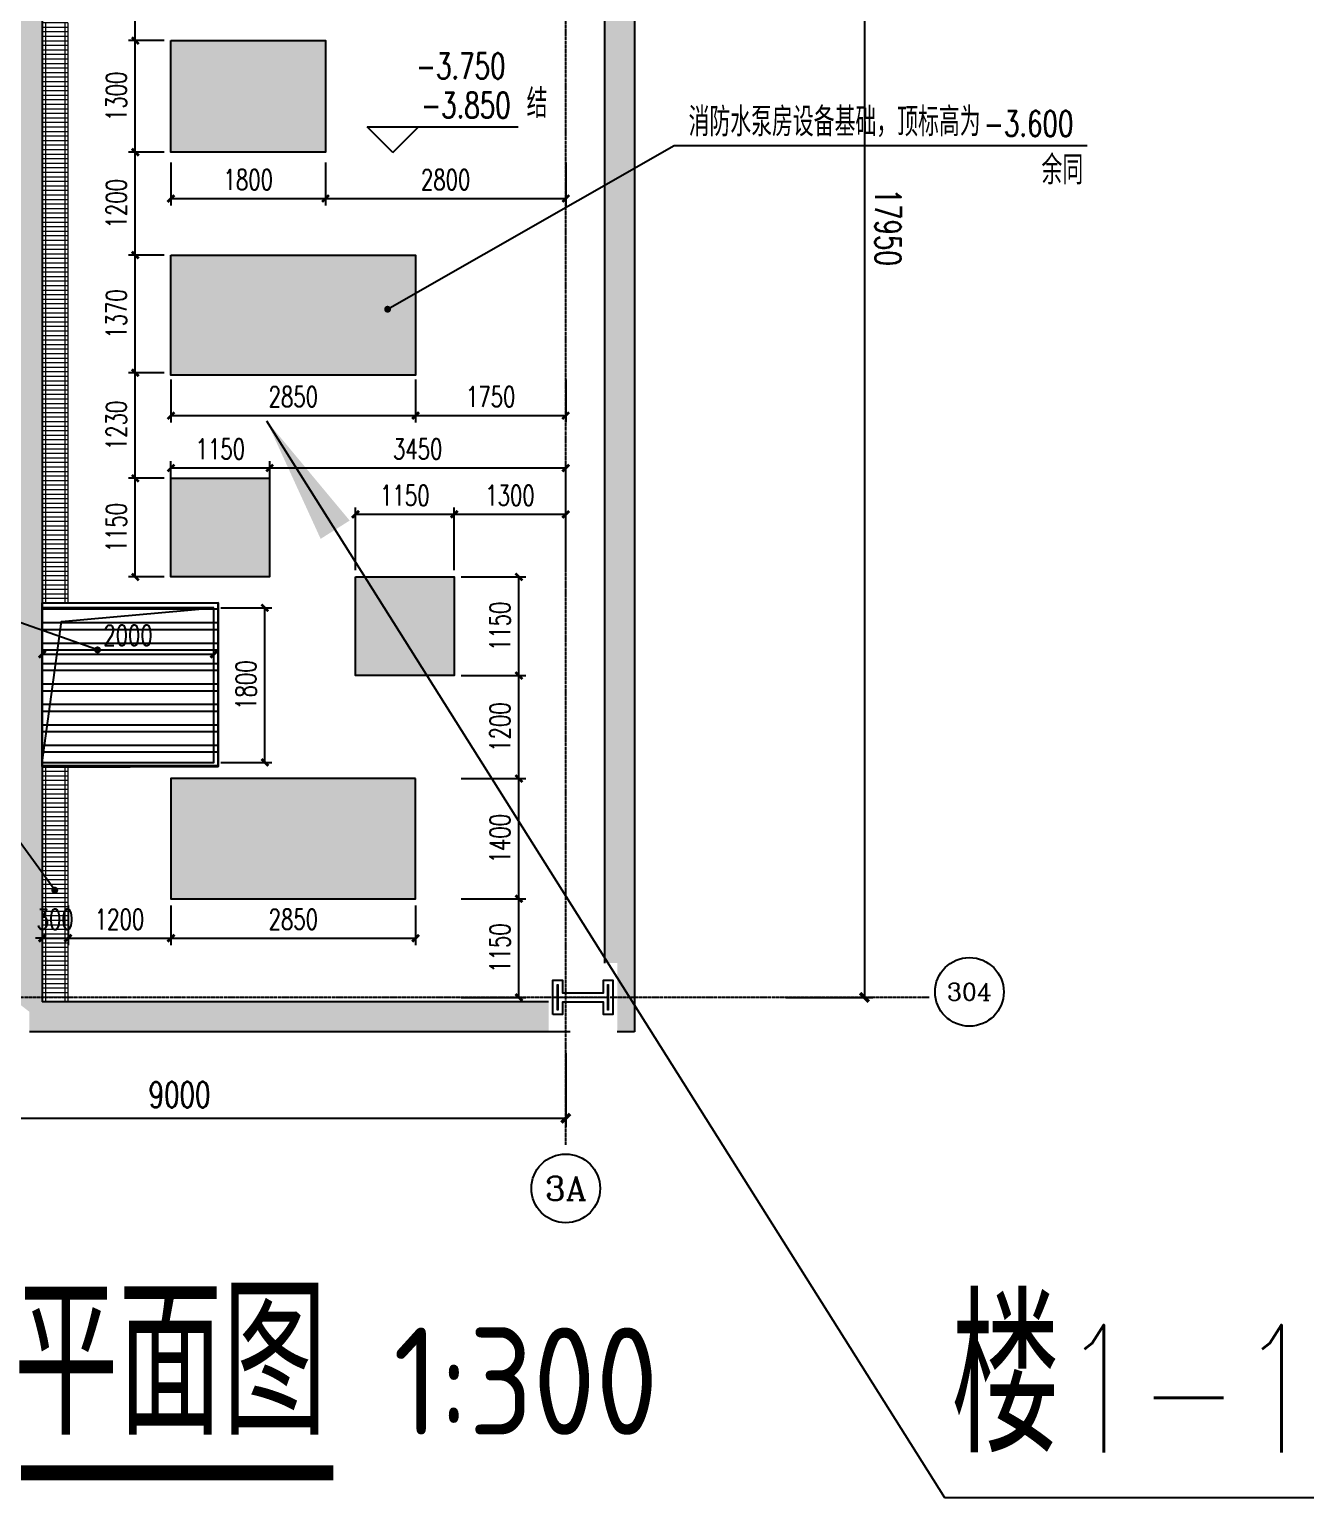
# Model space of a CAD drawing. Extents: x -954573 to 446329, y 489853 to 1226784.
# Drawn here: x -105104 to -90233, y 576840 to 593952 of the extents above; entities that cross this region are included whole.
import ezdxf
from ezdxf.enums import TextEntityAlignment as Align

# ---------------------------------------------------------------- set-up
doc = ezdxf.new("R2010")
doc.units = 0
doc.header["$LTSCALE"] = 10
doc.header["$MEASUREMENT"] = 0
doc.linetypes.add('10平面$0$DOTE', pattern=[2.42, 2, -0.2, 0.02, -0.2])
doc.linetypes.add('10平面$1$DASH', pattern=[0.35, 0.25, -0.1])
doc.layers.get('Defpoints').update_dxf_attribs({"color": 210})
for name, color, linetype in [('10平面$0$A-AXIS-D', 8, 'Continuous'), ('10平面$0$A-AXIS-DOTE', 8, '10平面$0$DOTE'), ('10平面$0$A-AXIS-DP', 8, 'Continuous'), ('10平面$0$A-HATCH-2', 8, 'Continuous'), ('10平面$0$A-WINDOW', 8, 'Continuous'), ('10平面$0$AS-COLN', 8, 'Continuous'), ('10平面$0$AS-WALL', 8, 'Continuous'), ('10平面$0$DIM_SYMB', 8, 'Continuous'), ('10平面$0$PUB_TEXT', 8, 'Continuous'), ('10平面$0$建-墙-填充', 8, 'Continuous'), ('10平面$0$建-标高', 8, 'Continuous'), ('A-LIN-V', 9, 'Continuous'), ('建-引出', 3, 'Continuous')]:
    doc.layers.add(name, color=color, linetype=linetype)
doc.layers.add('10平面$0$A-WALL-HATCH', color=8, linetype='Continuous', lineweight=13)
doc.layers.add('10平面$0$S-col', color=2, linetype='Continuous', lineweight=0)
doc.styles.add('10平面$0$_TCH_AXIS', font='COMPLEX', dxfattribs={"bigfont": 'GBCBIG'})
doc.styles.add('10平面$0$_TCH_DIM_T3', font='SIMPLEX', dxfattribs={"width": 0.705882, "bigfont": 'GBCBIG'})
doc.styles.add('10平面$0$A-DIM_T3', font='SIMPLEX', dxfattribs={"width": 0.705882, "bigfont": 'GBCBIG'})
doc.styles.add('10平面$0$A-STANDARD', font='SIMPLEX', dxfattribs={"bigfont": 'GBCBIG'})
doc.styles.add('10平面$0$Standard', font='gbenor.shx', dxfattribs={"bigfont": 'gbcbig.shx'})
doc.styles.add('A-STANDARD', font='SIMPLEX', dxfattribs={"bigfont": 'GBCBIG'})
doc.dimstyles.new('10平面$0$_TCH_ARCH&&100', dxfattribs={"dimtxt": 297.5, "dimasz": 100, "dimexe": 100, "dimexo": 100, "dimgap": 126.25, "dimtad": 1, "dimdec": 0, "dimzin": 0, "dimdsep": 46, "dimtxsty": '10平面$0$_TCH_DIM_T3', "dimblk": '10平面$0$_ArchTick', "dimcen": 0.09, "dimclrt": 7, "dimazin": 2, "dimtfac": 1, "dimtdec": 0, "dimtix": 1, "dimtmove": 2, "dimatfit": 3, "dimfxl": 0, "dimtolj": 1, "dimtzin": 0, "dimarcsym": 0})
doc.dimstyles.new('10平面$0$_TCH_ARCH&&80', dxfattribs={"dimtxt": 238, "dimasz": 80, "dimexe": 80, "dimexo": 80, "dimgap": 101, "dimtad": 1, "dimdec": 0, "dimzin": 0, "dimdsep": 46, "dimtxsty": '10平面$0$_TCH_DIM_T3', "dimblk": '10平面$0$_ArchTick', "dimcen": 0.09, "dimclrt": 7, "dimazin": 2, "dimtfac": 1, "dimtdec": 0, "dimtix": 1, "dimtmove": 2, "dimatfit": 3, "dimfxl": 0, "dimtolj": 1, "dimtzin": 0, "dimarcsym": 0})
doc.dimstyles.new('10平面$0$A-DIM&&100', dxfattribs={"dimtxt": 297.5, "dimasz": 100, "dimexe": 100, "dimexo": 100, "dimgap": 126.25, "dimtad": 1, "dimdec": 0, "dimzin": 0, "dimdsep": 46, "dimtxsty": '10平面$0$A-DIM_T3', "dimblk": '10平面$0$_ArchTick', "dimcen": 0.09, "dimclrt": 7, "dimazin": 2, "dimtfac": 1, "dimtdec": 0, "dimtix": 1, "dimtmove": 2, "dimatfit": 3, "dimfxl": 0, "dimtolj": 1, "dimtzin": 0, "dimarcsym": 0})

# ---------------------------------------------------------------- blocks, each defined once
blk = doc.blocks.new('10平面$0$_ArchTick')
at = {"color": 0, "linetype": 'ByBlock', "const_width": 0.4}
blk.add_lwpolyline([(-0.5, -0.5), (0.5, 0.5)], dxfattribs=at)
blk = doc.blocks.new('*D3040')
at = {"layer": '10平面$0$A-AXIS-D', "color": 0, "lineweight": -2}
for p, q in [((112882, -222800), (112882, -223658)), ((121882, -222800), (121882, -223658)), ((112882, -223558), (121882, -223558))]:
    blk.add_line(p, q, dxfattribs=at)
at = {"layer": 'Defpoints', "color": 0}
for p in [(112882, -222700), (121882, -222700), (121882, -223558)]:
    blk.add_point(p, dxfattribs=at)
at = {"layer": '10平面$0$A-AXIS-D', "color": 0, "lineweight": -2, "xscale": 100, "yscale": 100, "zscale": 100, "rotation": 180}
blk.add_blockref('10平面$0$_ArchTick', (112882, -223558), dxfattribs=at)
at = {"layer": '10平面$0$A-AXIS-D', "color": 0, "lineweight": -2, "xscale": 100, "yscale": 100, "zscale": 100}
blk.add_blockref('10平面$0$_ArchTick', (121882, -223558), dxfattribs=at)
at = {"layer": '10平面$0$A-AXIS-D', "color": 7, "insert": (117382, -223283), "char_height": 297.5, "attachment_point": 5, "style": '10平面$0$_TCH_DIM_T3'}
blk.add_mtext('\\A1;9000', dxfattribs=at)
blk = doc.blocks.new('*D3117')
at = {"layer": '10平面$0$A-AXIS-D', "color": 0, "lineweight": -2}
for p, q in [((124446, -204200), (125462, -204200)), ((125362, -204200), (125362, -222150)), ((124446, -222150), (125462, -222150))]:
    blk.add_line(p, q, dxfattribs=at)
at = {"layer": 'Defpoints', "color": 0}
for p in [(124346, -204200), (124346, -222150), (125362, -222150)]:
    blk.add_point(p, dxfattribs=at)
at = {"layer": '10平面$0$A-AXIS-D', "color": 0, "lineweight": -2, "xscale": 100, "yscale": 100, "zscale": 100}
for p, rotation in [((125362, -204200), 90), ((125362, -222150), 270)]:
    blk.add_blockref('10平面$0$_ArchTick', p, dxfattribs=dict(at, rotation=rotation))
at = {"layer": '10平面$0$A-AXIS-D', "color": 7, "insert": (125637, -213175), "char_height": 297.5, "attachment_point": 5, "rotation": 270, "style": '10平面$0$A-DIM_T3'}
blk.add_mtext('\\A1;17950', dxfattribs=at)
blk = doc.blocks.new('*D3564')
at = {"layer": '10平面$0$A-AXIS-DP', "color": 0, "lineweight": -2}
for p, q in [((-100074, 587570), (-99320, 587570)), ((-99400, 586420), (-99400, 587570)), ((-100074, 586420), (-99320, 586420))]:
    blk.add_line(p, q, dxfattribs=at)
at = {"layer": 'Defpoints', "color": 0}
for p in [(-100154, 587570), (-99400, 587570), (-100154, 586420)]:
    blk.add_point(p, dxfattribs=at)
at = {"layer": '10平面$0$A-AXIS-DP', "color": 0, "lineweight": -2, "xscale": 80, "yscale": 80, "zscale": 80}
for p, rotation in [((-99400, 587570), 90), ((-99400, 586420), 270)]:
    blk.add_blockref('10平面$0$_ArchTick', p, dxfattribs=dict(at, rotation=rotation))
at = {"layer": '10平面$0$A-AXIS-DP', "color": 7, "insert": (-99620, 586995), "char_height": 238, "attachment_point": 5, "rotation": 90, "style": '10平面$0$_TCH_DIM_T3'}
blk.add_mtext('\\A1;1150', dxfattribs=at)
blk = doc.blocks.new('*D3565')
at = {"layer": '10平面$0$A-AXIS-DP', "color": 0, "lineweight": -2}
for p, q in [((-100074, 586420), (-99320, 586420)), ((-99400, 585220), (-99400, 586420)), ((-100074, 585220), (-99320, 585220))]:
    blk.add_line(p, q, dxfattribs=at)
at = {"layer": 'Defpoints', "color": 0}
for p in [(-100154, 586420), (-99400, 586420), (-100154, 585220)]:
    blk.add_point(p, dxfattribs=at)
at = {"layer": '10平面$0$A-AXIS-DP', "color": 0, "lineweight": -2, "xscale": 80, "yscale": 80, "zscale": 80}
for p, rotation in [((-99400, 586420), 90), ((-99400, 585220), 270)]:
    blk.add_blockref('10平面$0$_ArchTick', p, dxfattribs=dict(at, rotation=rotation))
at = {"layer": '10平面$0$A-AXIS-DP', "color": 7, "insert": (-99620, 585820), "char_height": 238, "attachment_point": 5, "rotation": 90, "style": '10平面$0$_TCH_DIM_T3'}
blk.add_mtext('\\A1;1200', dxfattribs=at)
blk = doc.blocks.new('*D3566')
at = {"layer": '10平面$0$A-AXIS-DP', "color": 0, "lineweight": -2}
for p, q in [((-100074, 585220), (-99320, 585220)), ((-99400, 583820), (-99400, 585220)), ((-100074, 583820), (-99320, 583820))]:
    blk.add_line(p, q, dxfattribs=at)
at = {"layer": 'Defpoints', "color": 0}
for p in [(-100154, 585220), (-99400, 585220), (-100154, 583820)]:
    blk.add_point(p, dxfattribs=at)
at = {"layer": '10平面$0$A-AXIS-DP', "color": 0, "lineweight": -2, "xscale": 80, "yscale": 80, "zscale": 80}
for p, rotation in [((-99400, 585220), 90), ((-99400, 583820), 270)]:
    blk.add_blockref('10平面$0$_ArchTick', p, dxfattribs=dict(at, rotation=rotation))
at = {"layer": '10平面$0$A-AXIS-DP', "color": 7, "insert": (-99620, 584520), "char_height": 238, "attachment_point": 5, "rotation": 90, "style": '10平面$0$_TCH_DIM_T3'}
blk.add_mtext('\\A1;1400', dxfattribs=at)
blk = doc.blocks.new('*D3567')
at = {"layer": '10平面$0$A-AXIS-DP', "color": 0, "lineweight": -2}
for p, q in [((-100074, 583820), (-99320, 583820)), ((-99400, 582670), (-99400, 583820)), ((-100074, 582670), (-99320, 582670))]:
    blk.add_line(p, q, dxfattribs=at)
at = {"layer": 'Defpoints', "color": 0}
for p in [(-100154, 583820), (-99400, 583820), (-100154, 582670)]:
    blk.add_point(p, dxfattribs=at)
at = {"layer": '10平面$0$A-AXIS-DP', "color": 0, "lineweight": -2, "xscale": 80, "yscale": 80, "zscale": 80}
for p, rotation in [((-99400, 583820), 90), ((-99400, 582670), 270)]:
    blk.add_blockref('10平面$0$_ArchTick', p, dxfattribs=dict(at, rotation=rotation))
at = {"layer": '10平面$0$A-AXIS-DP', "color": 7, "insert": (-99620, 583245), "char_height": 238, "attachment_point": 5, "rotation": 90, "style": '10平面$0$_TCH_DIM_T3'}
blk.add_mtext('\\A1;1150', dxfattribs=at)
blk = doc.blocks.new('*D3570')
at = {"layer": '10平面$0$A-AXIS-DP', "color": 0, "lineweight": -2}
for p, q in [((-103534, 595020), (-103950, 595020)), ((-103870, 593820), (-103870, 595020)), ((-103534, 593820), (-103950, 593820))]:
    blk.add_line(p, q, dxfattribs=at)
at = {"layer": 'Defpoints', "color": 0}
for p in [(-103870, 595020), (-103454, 595020), (-103454, 593820)]:
    blk.add_point(p, dxfattribs=at)
at = {"layer": '10平面$0$A-AXIS-DP', "color": 0, "lineweight": -2, "xscale": 80, "yscale": 80, "zscale": 80}
for p, rotation in [((-103870, 595020), 90), ((-103870, 593820), 270)]:
    blk.add_blockref('10平面$0$_ArchTick', p, dxfattribs=dict(at, rotation=rotation))
at = {"layer": '10平面$0$A-AXIS-DP', "color": 7, "insert": (-104090, 594420), "char_height": 238, "attachment_point": 5, "rotation": 90, "style": '10平面$0$_TCH_DIM_T3'}
blk.add_mtext('\\A1;1200', dxfattribs=at)
blk = doc.blocks.new('*D3571')
at = {"layer": '10平面$0$A-AXIS-DP', "color": 0, "lineweight": -2}
for p, q in [((-103534, 593820), (-103950, 593820)), ((-103870, 592520), (-103870, 593820)), ((-103534, 592520), (-103950, 592520))]:
    blk.add_line(p, q, dxfattribs=at)
at = {"layer": 'Defpoints', "color": 0}
for p in [(-103870, 593820), (-103454, 593820), (-103454, 592520)]:
    blk.add_point(p, dxfattribs=at)
at = {"layer": '10平面$0$A-AXIS-DP', "color": 0, "lineweight": -2, "xscale": 80, "yscale": 80, "zscale": 80}
for p, rotation in [((-103870, 593820), 90), ((-103870, 592520), 270)]:
    blk.add_blockref('10平面$0$_ArchTick', p, dxfattribs=dict(at, rotation=rotation))
at = {"layer": '10平面$0$A-AXIS-DP', "color": 7, "insert": (-104090, 593170), "char_height": 238, "attachment_point": 5, "rotation": 90, "style": '10平面$0$_TCH_DIM_T3'}
blk.add_mtext('\\A1;1300', dxfattribs=at)
blk = doc.blocks.new('*D3572')
at = {"layer": '10平面$0$A-AXIS-DP', "color": 0, "lineweight": -2}
for p, q in [((-103534, 592520), (-103950, 592520)), ((-103870, 591320), (-103870, 592520)), ((-103534, 591320), (-103950, 591320))]:
    blk.add_line(p, q, dxfattribs=at)
at = {"layer": 'Defpoints', "color": 0}
for p in [(-103870, 592520), (-103454, 592520), (-103454, 591320)]:
    blk.add_point(p, dxfattribs=at)
at = {"layer": '10平面$0$A-AXIS-DP', "color": 0, "lineweight": -2, "xscale": 80, "yscale": 80, "zscale": 80}
for p, rotation in [((-103870, 592520), 90), ((-103870, 591320), 270)]:
    blk.add_blockref('10平面$0$_ArchTick', p, dxfattribs=dict(at, rotation=rotation))
at = {"layer": '10平面$0$A-AXIS-DP', "color": 7, "insert": (-104090, 591920), "char_height": 238, "attachment_point": 5, "rotation": 90, "style": '10平面$0$_TCH_DIM_T3'}
blk.add_mtext('\\A1;1200', dxfattribs=at)
blk = doc.blocks.new('*D3573')
at = {"layer": '10平面$0$A-AXIS-DP', "color": 0, "lineweight": -2}
for p, q in [((-103534, 591320), (-103950, 591320)), ((-103870, 589950), (-103870, 591320)), ((-103534, 589950), (-103950, 589950))]:
    blk.add_line(p, q, dxfattribs=at)
at = {"layer": 'Defpoints', "color": 0}
for p in [(-103870, 591320), (-103454, 591320), (-103454, 589950)]:
    blk.add_point(p, dxfattribs=at)
at = {"layer": '10平面$0$A-AXIS-DP', "color": 0, "lineweight": -2, "xscale": 80, "yscale": 80, "zscale": 80}
for p, rotation in [((-103870, 591320), 90), ((-103870, 589950), 270)]:
    blk.add_blockref('10平面$0$_ArchTick', p, dxfattribs=dict(at, rotation=rotation))
at = {"layer": '10平面$0$A-AXIS-DP', "color": 7, "insert": (-104090, 590635), "char_height": 238, "attachment_point": 5, "rotation": 90, "style": '10平面$0$_TCH_DIM_T3'}
blk.add_mtext('\\A1;1370', dxfattribs=at)
blk = doc.blocks.new('*D3574')
at = {"layer": '10平面$0$A-AXIS-DP', "color": 0, "lineweight": -2}
for p, q in [((-103534, 589950), (-103950, 589950)), ((-103870, 588720), (-103870, 589950)), ((-103534, 588720), (-103950, 588720))]:
    blk.add_line(p, q, dxfattribs=at)
at = {"layer": 'Defpoints', "color": 0}
for p in [(-103870, 589950), (-103454, 589950), (-103454, 588720)]:
    blk.add_point(p, dxfattribs=at)
at = {"layer": '10平面$0$A-AXIS-DP', "color": 0, "lineweight": -2, "xscale": 80, "yscale": 80, "zscale": 80}
for p, rotation in [((-103870, 589950), 90), ((-103870, 588720), 270)]:
    blk.add_blockref('10平面$0$_ArchTick', p, dxfattribs=dict(at, rotation=rotation))
at = {"layer": '10平面$0$A-AXIS-DP', "color": 7, "insert": (-104090, 589335), "char_height": 238, "attachment_point": 5, "rotation": 90, "style": '10平面$0$_TCH_DIM_T3'}
blk.add_mtext('\\A1;1230', dxfattribs=at)
blk = doc.blocks.new('*D3575')
at = {"layer": '10平面$0$A-AXIS-DP', "color": 0, "lineweight": -2}
for p, q in [((-103534, 588720), (-103950, 588720)), ((-103870, 587570), (-103870, 588720)), ((-103534, 587570), (-103950, 587570))]:
    blk.add_line(p, q, dxfattribs=at)
at = {"layer": 'Defpoints', "color": 0}
for p in [(-103870, 588720), (-103454, 588720), (-103454, 587570)]:
    blk.add_point(p, dxfattribs=at)
at = {"layer": '10平面$0$A-AXIS-DP', "color": 0, "lineweight": -2, "xscale": 80, "yscale": 80, "zscale": 80}
for p, rotation in [((-103870, 588720), 90), ((-103870, 587570), 270)]:
    blk.add_blockref('10平面$0$_ArchTick', p, dxfattribs=dict(at, rotation=rotation))
at = {"layer": '10平面$0$A-AXIS-DP', "color": 7, "insert": (-104090, 588145), "char_height": 238, "attachment_point": 5, "rotation": 90, "style": '10平面$0$_TCH_DIM_T3'}
blk.add_mtext('\\A1;1150', dxfattribs=at)
blk = doc.blocks.new('*D3576')
at = {"layer": '10平面$0$A-AXIS-DP', "color": 0, "lineweight": -2}
for p, q in [((-103454, 588360), (-103454, 588920)), ((-103454, 588840), (-102304, 588840)), ((-102304, 588360), (-102304, 588920))]:
    blk.add_line(p, q, dxfattribs=at)
at = {"layer": 'Defpoints', "color": 0}
for p in [(-102304, 588840), (-103454, 588280), (-102304, 588280)]:
    blk.add_point(p, dxfattribs=at)
at = {"layer": '10平面$0$A-AXIS-DP', "color": 0, "lineweight": -2, "xscale": 80, "yscale": 80, "zscale": 80, "rotation": 180}
blk.add_blockref('10平面$0$_ArchTick', (-103454, 588840), dxfattribs=at)
at = {"layer": '10平面$0$A-AXIS-DP', "color": 0, "lineweight": -2, "xscale": 80, "yscale": 80, "zscale": 80}
blk.add_blockref('10平面$0$_ArchTick', (-102304, 588840), dxfattribs=at)
at = {"layer": '10平面$0$A-AXIS-DP', "color": 7, "insert": (-102879, 589060), "char_height": 238, "attachment_point": 5, "style": '10平面$0$_TCH_DIM_T3'}
blk.add_mtext('\\A1;1150', dxfattribs=at)
blk = doc.blocks.new('*D3577')
at = {"layer": '10平面$0$A-AXIS-DP', "color": 0, "lineweight": -2}
for p, q in [((-102304, 588360), (-102304, 588920)), ((-102304, 588840), (-98854, 588840)), ((-98854, 588360), (-98854, 588920))]:
    blk.add_line(p, q, dxfattribs=at)
at = {"layer": 'Defpoints', "color": 0}
for p in [(-98854, 588840), (-102304, 588280), (-98854, 588280)]:
    blk.add_point(p, dxfattribs=at)
at = {"layer": '10平面$0$A-AXIS-DP', "color": 0, "lineweight": -2, "xscale": 80, "yscale": 80, "zscale": 80, "rotation": 180}
blk.add_blockref('10平面$0$_ArchTick', (-102304, 588840), dxfattribs=at)
at = {"layer": '10平面$0$A-AXIS-DP', "color": 0, "lineweight": -2, "xscale": 80, "yscale": 80, "zscale": 80}
blk.add_blockref('10平面$0$_ArchTick', (-98854, 588840), dxfattribs=at)
at = {"layer": '10平面$0$A-AXIS-DP', "color": 7, "insert": (-100579, 589060), "char_height": 238, "attachment_point": 5, "style": '10平面$0$_TCH_DIM_T3'}
blk.add_mtext('\\A1;3450', dxfattribs=at)
blk = doc.blocks.new('*D3578')
at = {"layer": '10平面$0$A-AXIS-DP', "color": 0, "lineweight": -2}
for p, q in [((-104954, 583740), (-104954, 583280)), ((-104654, 583740), (-104654, 583280)), ((-104954, 583360), (-105034, 583360)), ((-104954, 583360), (-104654, 583360)), ((-104654, 583360), (-104574, 583360))]:
    blk.add_line(p, q, dxfattribs=at)
at = {"layer": 'Defpoints', "color": 0}
for p in [(-104954, 583820), (-104654, 583820), (-104654, 583360)]:
    blk.add_point(p, dxfattribs=at)
at = {"layer": '10平面$0$A-AXIS-DP', "color": 0, "lineweight": -2, "xscale": 80, "yscale": 80, "zscale": 80}
blk.add_blockref('10平面$0$_ArchTick', (-104954, 583360), dxfattribs=at)
at = {"layer": '10平面$0$A-AXIS-DP', "color": 0, "lineweight": -2, "xscale": 80, "yscale": 80, "zscale": 80, "rotation": 180}
blk.add_blockref('10平面$0$_ArchTick', (-104654, 583360), dxfattribs=at)
at = {"layer": '10平面$0$A-AXIS-DP', "color": 7, "insert": (-104804, 583580), "char_height": 238, "attachment_point": 5, "style": '10平面$0$_TCH_DIM_T3'}
blk.add_mtext('\\A1;300', dxfattribs=at)
blk = doc.blocks.new('*D3579')
at = {"layer": '10平面$0$A-AXIS-DP', "color": 0, "lineweight": -2}
for p, q in [((-104654, 583740), (-104654, 583280)), ((-103454, 583740), (-103454, 583280)), ((-104654, 583360), (-103454, 583360))]:
    blk.add_line(p, q, dxfattribs=at)
at = {"layer": 'Defpoints', "color": 0}
for p in [(-104654, 583820), (-103454, 583820), (-103454, 583360)]:
    blk.add_point(p, dxfattribs=at)
at = {"layer": '10平面$0$A-AXIS-DP', "color": 0, "lineweight": -2, "xscale": 80, "yscale": 80, "zscale": 80, "rotation": 180}
blk.add_blockref('10平面$0$_ArchTick', (-104654, 583360), dxfattribs=at)
at = {"layer": '10平面$0$A-AXIS-DP', "color": 0, "lineweight": -2, "xscale": 80, "yscale": 80, "zscale": 80}
blk.add_blockref('10平面$0$_ArchTick', (-103454, 583360), dxfattribs=at)
at = {"layer": '10平面$0$A-AXIS-DP', "color": 7, "insert": (-104054, 583580), "char_height": 238, "attachment_point": 5, "style": '10平面$0$_TCH_DIM_T3'}
blk.add_mtext('\\A1;1200', dxfattribs=at)
blk = doc.blocks.new('*D3580')
at = {"layer": '10平面$0$A-AXIS-DP', "color": 0, "lineweight": -2}
for p, q in [((-103454, 583740), (-103454, 583280)), ((-100604, 583740), (-100604, 583280)), ((-103454, 583360), (-100604, 583360))]:
    blk.add_line(p, q, dxfattribs=at)
at = {"layer": 'Defpoints', "color": 0}
for p in [(-103454, 583820), (-100604, 583820), (-100604, 583360)]:
    blk.add_point(p, dxfattribs=at)
at = {"layer": '10平面$0$A-AXIS-DP', "color": 0, "lineweight": -2, "xscale": 80, "yscale": 80, "zscale": 80, "rotation": 180}
blk.add_blockref('10平面$0$_ArchTick', (-103454, 583360), dxfattribs=at)
at = {"layer": '10平面$0$A-AXIS-DP', "color": 0, "lineweight": -2, "xscale": 80, "yscale": 80, "zscale": 80}
blk.add_blockref('10平面$0$_ArchTick', (-100604, 583360), dxfattribs=at)
at = {"layer": '10平面$0$A-AXIS-DP', "color": 7, "insert": (-102029, 583580), "char_height": 238, "attachment_point": 5, "style": '10平面$0$_TCH_DIM_T3'}
blk.add_mtext('\\A1;2850', dxfattribs=at)
blk = doc.blocks.new('*D3581')
at = {"layer": '10平面$0$A-AXIS-DP', "color": 0, "lineweight": -2}
for p, q in [((-101304, 587650), (-101304, 588380)), ((-101304, 588300), (-100154, 588300)), ((-100154, 587650), (-100154, 588380))]:
    blk.add_line(p, q, dxfattribs=at)
at = {"layer": 'Defpoints', "color": 0}
for p in [(-100154, 588300), (-101304, 587570), (-100154, 587570)]:
    blk.add_point(p, dxfattribs=at)
at = {"layer": '10平面$0$A-AXIS-DP', "color": 0, "lineweight": -2, "xscale": 80, "yscale": 80, "zscale": 80, "rotation": 180}
blk.add_blockref('10平面$0$_ArchTick', (-101304, 588300), dxfattribs=at)
at = {"layer": '10平面$0$A-AXIS-DP', "color": 0, "lineweight": -2, "xscale": 80, "yscale": 80, "zscale": 80}
blk.add_blockref('10平面$0$_ArchTick', (-100154, 588300), dxfattribs=at)
at = {"layer": '10平面$0$A-AXIS-DP', "color": 7, "insert": (-100729, 588520), "char_height": 238, "attachment_point": 5, "style": '10平面$0$_TCH_DIM_T3'}
blk.add_mtext('\\A1;1150', dxfattribs=at)
blk = doc.blocks.new('*D3582')
at = {"layer": '10平面$0$A-AXIS-DP', "color": 0, "lineweight": -2}
for p, q in [((-100154, 587650), (-100154, 588380)), ((-100154, 588300), (-98854, 588300)), ((-98854, 587650), (-98854, 588380))]:
    blk.add_line(p, q, dxfattribs=at)
at = {"layer": 'Defpoints', "color": 0}
for p in [(-98854, 588300), (-100154, 587570), (-98854, 587570)]:
    blk.add_point(p, dxfattribs=at)
at = {"layer": '10平面$0$A-AXIS-DP', "color": 0, "lineweight": -2, "xscale": 80, "yscale": 80, "zscale": 80, "rotation": 180}
blk.add_blockref('10平面$0$_ArchTick', (-100154, 588300), dxfattribs=at)
at = {"layer": '10平面$0$A-AXIS-DP', "color": 0, "lineweight": -2, "xscale": 80, "yscale": 80, "zscale": 80}
blk.add_blockref('10平面$0$_ArchTick', (-98854, 588300), dxfattribs=at)
at = {"layer": '10平面$0$A-AXIS-DP', "color": 7, "insert": (-99504, 588520), "char_height": 238, "attachment_point": 5, "style": '10平面$0$_TCH_DIM_T3'}
blk.add_mtext('\\A1;1300', dxfattribs=at)
blk = doc.blocks.new('*D3583')
at = {"layer": '10平面$0$A-AXIS-DP', "color": 0, "lineweight": -2}
for p, q in [((-103454, 589870), (-103454, 589370)), ((-100604, 589870), (-100604, 589370)), ((-103454, 589450), (-100604, 589450))]:
    blk.add_line(p, q, dxfattribs=at)
at = {"layer": 'Defpoints', "color": 0}
for p in [(-103454, 589950), (-100604, 589950), (-100604, 589450)]:
    blk.add_point(p, dxfattribs=at)
at = {"layer": '10平面$0$A-AXIS-DP', "color": 0, "lineweight": -2, "xscale": 80, "yscale": 80, "zscale": 80, "rotation": 180}
blk.add_blockref('10平面$0$_ArchTick', (-103454, 589450), dxfattribs=at)
at = {"layer": '10平面$0$A-AXIS-DP', "color": 0, "lineweight": -2, "xscale": 80, "yscale": 80, "zscale": 80}
blk.add_blockref('10平面$0$_ArchTick', (-100604, 589450), dxfattribs=at)
at = {"layer": '10平面$0$A-AXIS-DP', "color": 7, "insert": (-102029, 589670), "char_height": 238, "attachment_point": 5, "style": '10平面$0$_TCH_DIM_T3'}
blk.add_mtext('\\A1;2850', dxfattribs=at)
blk = doc.blocks.new('*D3584')
at = {"layer": '10平面$0$A-AXIS-DP', "color": 0, "lineweight": -2}
for p, q in [((-100604, 589870), (-100604, 589370)), ((-98854, 589870), (-98854, 589370)), ((-100604, 589450), (-98854, 589450))]:
    blk.add_line(p, q, dxfattribs=at)
at = {"layer": 'Defpoints', "color": 0}
for p in [(-100604, 589950), (-98854, 589950), (-98854, 589450)]:
    blk.add_point(p, dxfattribs=at)
at = {"layer": '10平面$0$A-AXIS-DP', "color": 0, "lineweight": -2, "xscale": 80, "yscale": 80, "zscale": 80, "rotation": 180}
blk.add_blockref('10平面$0$_ArchTick', (-100604, 589450), dxfattribs=at)
at = {"layer": '10平面$0$A-AXIS-DP', "color": 0, "lineweight": -2, "xscale": 80, "yscale": 80, "zscale": 80}
blk.add_blockref('10平面$0$_ArchTick', (-98854, 589450), dxfattribs=at)
at = {"layer": '10平面$0$A-AXIS-DP', "color": 7, "insert": (-99729, 589670), "char_height": 238, "attachment_point": 5, "style": '10平面$0$_TCH_DIM_T3'}
blk.add_mtext('\\A1;1750', dxfattribs=at)
blk = doc.blocks.new('*D3585')
at = {"layer": '10平面$0$A-AXIS-DP', "color": 0, "lineweight": -2}
for p, q in [((-103454, 592400), (-103454, 591900)), ((-101654, 592400), (-101654, 591900)), ((-103454, 591980), (-101654, 591980))]:
    blk.add_line(p, q, dxfattribs=at)
at = {"layer": 'Defpoints', "color": 0}
for p in [(-103454, 592480), (-101654, 592480), (-101654, 591980)]:
    blk.add_point(p, dxfattribs=at)
at = {"layer": '10平面$0$A-AXIS-DP', "color": 0, "lineweight": -2, "xscale": 80, "yscale": 80, "zscale": 80, "rotation": 180}
blk.add_blockref('10平面$0$_ArchTick', (-103454, 591980), dxfattribs=at)
at = {"layer": '10平面$0$A-AXIS-DP', "color": 0, "lineweight": -2, "xscale": 80, "yscale": 80, "zscale": 80}
blk.add_blockref('10平面$0$_ArchTick', (-101654, 591980), dxfattribs=at)
at = {"layer": '10平面$0$A-AXIS-DP', "color": 7, "insert": (-102554, 592200), "char_height": 238, "attachment_point": 5, "style": '10平面$0$_TCH_DIM_T3'}
blk.add_mtext('\\A1;1800', dxfattribs=at)
blk = doc.blocks.new('*D3586')
at = {"layer": '10平面$0$A-AXIS-DP', "color": 0, "lineweight": -2}
for p, q in [((-101654, 592400), (-101654, 591900)), ((-98854, 592400), (-98854, 591900)), ((-101654, 591980), (-98854, 591980))]:
    blk.add_line(p, q, dxfattribs=at)
at = {"layer": 'Defpoints', "color": 0}
for p in [(-101654, 592480), (-98854, 592480), (-98854, 591980)]:
    blk.add_point(p, dxfattribs=at)
at = {"layer": '10平面$0$A-AXIS-DP', "color": 0, "lineweight": -2, "xscale": 80, "yscale": 80, "zscale": 80, "rotation": 180}
blk.add_blockref('10平面$0$_ArchTick', (-101654, 591980), dxfattribs=at)
at = {"layer": '10平面$0$A-AXIS-DP', "color": 0, "lineweight": -2, "xscale": 80, "yscale": 80, "zscale": 80}
blk.add_blockref('10平面$0$_ArchTick', (-98854, 591980), dxfattribs=at)
at = {"layer": '10平面$0$A-AXIS-DP', "color": 7, "insert": (-100254, 592200), "char_height": 238, "attachment_point": 5, "style": '10平面$0$_TCH_DIM_T3'}
blk.add_mtext('\\A1;2800', dxfattribs=at)
blk = doc.blocks.new('*D3589')
at = {"layer": '10平面$0$A-AXIS-DP', "color": 0, "lineweight": -2}
for p, q in [((-104954, 586229), (-104954, 586750)), ((-104954, 586670), (-102954, 586670)), ((-102954, 586229), (-102954, 586750))]:
    blk.add_line(p, q, dxfattribs=at)
at = {"layer": 'Defpoints', "color": 0}
for p in [(-102954, 586670), (-104954, 586149), (-102954, 586149)]:
    blk.add_point(p, dxfattribs=at)
at = {"layer": '10平面$0$A-AXIS-DP', "color": 0, "lineweight": -2, "xscale": 80, "yscale": 80, "zscale": 80, "rotation": 180}
blk.add_blockref('10平面$0$_ArchTick', (-104954, 586670), dxfattribs=at)
at = {"layer": '10平面$0$A-AXIS-DP', "color": 0, "lineweight": -2, "xscale": 80, "yscale": 80, "zscale": 80}
blk.add_blockref('10平面$0$_ArchTick', (-102954, 586670), dxfattribs=at)
at = {"layer": '10平面$0$A-AXIS-DP', "color": 7, "insert": (-103954, 586890), "char_height": 238, "attachment_point": 5, "style": '10平面$0$_TCH_DIM_T3'}
blk.add_mtext('\\A1;2000', dxfattribs=at)
blk = doc.blocks.new('*D3590')
at = {"layer": '10平面$0$A-AXIS-DP', "color": 0, "lineweight": -2}
for p, q in [((-102874, 587209), (-102280, 587209)), ((-102360, 585409), (-102360, 587209)), ((-102874, 585409), (-102280, 585409))]:
    blk.add_line(p, q, dxfattribs=at)
at = {"layer": 'Defpoints', "color": 0}
for p in [(-102954, 587209), (-102360, 587209), (-102954, 585409)]:
    blk.add_point(p, dxfattribs=at)
at = {"layer": '10平面$0$A-AXIS-DP', "color": 0, "lineweight": -2, "xscale": 80, "yscale": 80, "zscale": 80}
for p, rotation in [((-102360, 587209), 90), ((-102360, 585409), 270)]:
    blk.add_blockref('10平面$0$_ArchTick', p, dxfattribs=dict(at, rotation=rotation))
at = {"layer": '10平面$0$A-AXIS-DP', "color": 7, "insert": (-102580, 586309), "char_height": 238, "attachment_point": 5, "rotation": 90, "style": '10平面$0$_TCH_DIM_T3'}
blk.add_mtext('\\A1;1800', dxfattribs=at)
blk = doc.blocks.new('10平面$0$_FZH')
at = {"layer": '10平面$0$A-HATCH-2'}
blk.add_lwpolyline([(-0.437, -0.25), (-0.437, 0.25), (-0.297, 0.25), (-0.297, 0.067), (0.298, 0.067), (0.298, 0.25), (0.438, 0.25), (0.438, -0.25), (0.298, -0.25), (0.298, -0.068), (-0.297, -0.068), (-0.297, -0.25)], close=True, dxfattribs=at)
at = {"layer": '10平面$0$S-col'}
blk.add_lwpolyline([(-0.375, -0.188), (-0.375, 0.187), (-0.36, 0.187), (-0.36, 0.005), (0.36, 0.005), (0.36, 0.187), (0.375, 0.187), (0.375, -0.188), (0.36, -0.188), (0.36, -0.005), (-0.36, -0.005), (-0.36, -0.188)], close=True, dxfattribs=at)
blk = doc.blocks.new('10平面$0$$LinePat$饰面砖')
at = {"color": 0}
for p, q in [((0, 0), (70, 0)), ((0, 0), (0, -100)), ((17.5, 0), (17.5, -100)), ((35, 0), (35, -100)), ((52.5, 0), (52.5, -100)), ((70, 0), (70, -100)), ((0, -100), (70, -100))]:
    blk.add_line(p, q, dxfattribs=at)
at = {"color": 0, "linetype": '10平面$1$DASH'}
for p, q in [((0, -12.5), (70, -12.5)), ((0, -87.5), (70, -87.5))]:
    blk.add_line(p, q, dxfattribs=at)
blk = doc.blocks.new('10平面$0$dote')
at = {"layer": '10平面$0$A-AXIS-D'}
for centre in [(126586, -222085.7), (121882.2, -224376.3)]:
    blk.add_circle(centre, 400, dxfattribs=at)
at = {"layer": '10平面$0$A-AXIS-DOTE', "ltscale": 2}
blk.add_line((126116.4, -222150), (102876.4, -222150), dxfattribs=at)
blk.add_lwpolyline([(121882.2, -223870), (121882.2, -200910)], dxfattribs=at)
at = {"layer": '10平面$0$PUB_TEXT', "style": '10平面$0$_TCH_AXIS'}
for s, height, p, p2 in [('304', 199.75, (126324.4, -222185.6), (126847.5, -222185.6)), ('3A', 276.42, (121638.7, -224514.5), (122125.7, -224514.5))]:
    blk.add_text(s, height=height, dxfattribs=at).set_placement(p, p2, align=Align.FIT)
at = {"layer": '10平面$0$A-AXIS-D'}
dim = blk.add_linear_dim(base=(125362.2, -222150), p1=(124346.4, -204200), p2=(124346.4, -222150), angle=270, dimstyle='10平面$0$A-DIM&&100', override={"dimgap": 0}, dxfattribs=at)
dim.commit()
dim.dimension.update_dxf_attribs({"geometry": '*D3117', "text_midpoint": (125637.2, -213175), "dimtype": 129, "text_rotation": 270})
dim = blk.add_linear_dim(base=(121882.2, -223558), p1=(112882.2, -222700), p2=(121882.2, -222700), angle=0, dimstyle='10平面$0$_TCH_ARCH&&100', override={"dimgap": 0}, dxfattribs=at)
dim.commit()
dim.dimension.update_dxf_attribs({"geometry": '*D3040', "text_midpoint": (117382.2, -223283), "dimtype": 129})
blk = doc.blocks.new('10平面')
at = {"layer": '10平面$0$A-HATCH-2'}
h = blk.add_hatch(dxfattribs=at)
h.set_pattern_fill('混凝土', color=256, scale=50)
h.set_pattern_definition([(50, (0, 0), (358.63009, -31.37607), [37.5, -412.5]), (355, (0, 0), (-69.37567, 376.09607), [30, -330]), (100.4514, (29.9, -2.6), (289.2547, 344.71977), [31.8701, -350.57106]), (46.1842, (0, 100), (533.62052, -82.7595), [56.25, -618.75]), (96.6356, (44.47, 93.1), (467.33135, 487.05894), [47.80514, -525.8565]), (351.1842, (0, 100), (467.33097, 487.0593), [45, -495]), (21, (50, 75), (298.45353, -201.30945), [37.5, -412.5]), (326, (50, 75), (121.65767, 362.57502), [30, -330]), (71.4514, (74.87, 58.22), (420.11131, 161.26525), [31.8701, -350.57106]), (37.5, (0, 0), (6.079928, 166.446927), [0, -326, 0, -335, 0, -331.25]), (7.5, (0, 0), (131.53477, 197.205856), [0, -191, 0, -318.5, 0, -126.25]), (327.5, (-111.5, 0), (266.911218, -11.277436), [0, -125, 0, -390, 0, -517.5]), (317.5, (-161.5, 0), (291.593085, 50.05249), [0, -162.5, 0, -259, 0, -367.5])])
h.paths.add_polyline_path([(-101304.2, 587570), (-100154.2, 587570), (-100154.2, 586420), (-101304.2, 586420)])
h.paths.add_polyline_path([(-103454.2, 588720), (-102304.2, 588720), (-102304.2, 587570), (-103454.2, 587570)])
h.paths.add_polyline_path([(-103454.2, 591320), (-100604.2, 591320), (-100604.2, 589920), (-103454.2, 589920)])
h.paths.add_polyline_path([(-103454.2, 593820), (-101654.2, 593820), (-101654.2, 592520), (-103454.2, 592520)])
h.paths.add_polyline_path([(-103454.2, 596320), (-101654.2, 596320), (-101654.2, 595020), (-103454.2, 595020)])
h.paths.add_polyline_path([(-103454.2, 596320), (-101654.2, 596320), (-101654.2, 595020), (-103454.2, 595020)])
h.paths.add_polyline_path([(-100604.2, 585220), (-103454.2, 585220), (-103454.2, 583820), (-100604.2, 583820)])
h = blk.add_hatch(dxfattribs=at)
h.set_pattern_fill('ANSI32', color=256, scale=50, angle=135)
h.set_pattern_definition([(180, (68700, -272910.89), (-1e-14, -238.125), []), (180, (68620.62, -272831.5), (-1e-14, -238.125), [])])
h.paths.add_polyline_path([(-102904.2, 587269.1), (-104954.2, 587264.1), (-104954.2, 585354.1), (-102904.2, 585359.1)])
at = {"layer": '10平面$0$建-墙-填充'}
for points in [[(-98404.2, 583070), (-98254.2, 583070), (-98254.2, 582270), (-98054.2, 582270), (-98054.2, 601019.9), (-98254.2, 601019.9), (-98254.2, 600219.9), (-98404.2, 600219.9)], [(-104954.2, 597730), (-105254.2, 597730), (-105254.2, 582619.1), (-105104.2, 582502.4), (-104954.2, 582619.1)], [(-98804.2, 582270), (-99054.2, 582270), (-99054.2, 582619.1), (-104954.2, 582619.1), (-105104.2, 582502.4), (-105104.2, 582269.1), (-98804.2, 582269.1)]]:
    blk.add_hatch(color=256, dxfattribs=at).paths.add_polyline_path(points)
at = {"layer": '10平面$0$A-AXIS-DP'}
blk.add_lwpolyline([(-104954.2, 587269.1), (-102904.2, 587269.1), (-102904.2, 585359.1), (-104954.2, 585359.1)], close=True, dxfattribs=at)
at = {"layer": '10平面$0$A-HATCH-2'}
blk.add_lwpolyline([(-104954.2, 585409.1), (-104730, 587049.1), (-102954.2, 587209.1)], dxfattribs=at)
at = {"layer": '10平面$0$A-WINDOW'}
blk.add_lwpolyline([(-102904.2, 587269.1), (-104954.2, 587264.1), (-104954.2, 585354.1), (-102904.2, 585359.1)], close=True, dxfattribs=at)
at = {"layer": '10平面$0$AS-COLN'}
for p, q in [((-98054.2, 601019.9), (-98054.2, 582270)), ((-98404.2, 600219.9), (-98404.2, 583070)), ((-104954.2, 597730), (-104954.2, 582619.1)), ((-99054.2, 582619.1), (-104954.2, 582619.1)), ((-98804.2, 582269.1), (-105104.2, 582269.1)), ((-98804.2, 582269.1), (-98804.2, 582270)), ((-98054.2, 582270), (-98254.2, 582270))]:
    blk.add_line(p, q, dxfattribs=at)
for points in [[(-103454.2, 593820), (-101654.2, 593820), (-101654.2, 592520), (-103454.2, 592520)], [(-103454.2, 591320), (-100604.2, 591320), (-100604.2, 589920), (-103454.2, 589920)], [(-103454.2, 588720), (-102304.2, 588720), (-102304.2, 587570), (-103454.2, 587570)], [(-101304.2, 587570), (-100154.2, 587570), (-100154.2, 586420), (-101304.2, 586420)], [(-102954.2, 587209.1), (-104954.2, 587209.1), (-104954.2, 585409.1), (-102954.2, 585409.1)], [(-100604.2, 585220), (-103454.2, 585220), (-103454.2, 583820), (-100604.2, 583820)]]:
    blk.add_lwpolyline(points, close=True, dxfattribs=at)
at = {"layer": '10平面$0$DIM_SYMB', "const_width": 175}
blk.add_lwpolyline([(-111970.5, 577129.2), (-101564.2, 577129.2)], dxfattribs=at)
at = {"layer": '10平面$0$建-标高'}
for p, q in [((-100870, 592515), (-101170, 592815)), ((-101170, 592815), (-99410, 592815)), ((-100870, 592515), (-100570, 592815)), ((-100930, 590690), (-97590, 592600)), ((-97590, 592600), (-92777.5, 592600)), ((-104310, 586720), (-107092.5, 587703.3)), ((-104808.3, 583920), (-105710, 585160))]:
    blk.add_line(p, q, dxfattribs=at)
at = {"layer": '10平面$0$建-标高', "const_width": 40}
for points in [[(-100947.4, 590680.1, 1), (-100912.6, 590699.9, 1)], [(-104291.1, 586713.3, 1), (-104328.9, 586726.7, 1)], [(-104796.5, 583903.8, 1), (-104820, 583936.2, 1)]]:
    blk.add_lwpolyline(points, format="xyb", close=True, dxfattribs=at)
at = {"layer": '10平面$0$A-WALL-HATCH', "yscale": 3, "zscale": 3}
for p, xscale, rotation in [((-104654.2, 594027.3), 3.019102133014555, 270.0001690309123), ((-104654.2, 593815.9), 3.019102133014555, 270.0001690309123), ((-104654.2, 593604.6), 3.019102133014555, 270.0001690309123), ((-104654.2, 593393.3), 3.019102133014555, 270.0001690309123), ((-104654.2, 593181.9), 3.019102133014555, 270.0001690309123), ((-104654.2, 592970.6), 3.019102133014555, 270.0001690309123), ((-104654.2, 592759.2), 3.019102133014555, 270.0001690309123), ((-104654.2, 592547.9), 3.019102133014555, 270.0001690309123), ((-104654.2, 592336.6), 3.019102133014555, 270.0001690309123), ((-104654.2, 592125.2), 3.019102133014555, 270.0001690309123), ((-104654.2, 591913.9), 3.019102133014555, 270.0001690309123), ((-104654.2, 591702.6), 3.019102133014555, 270.0001690309123), ((-104654.2, 591491.2), 3.019102133014555, 270.0001690309123), ((-104654.2, 591279.9), 3.019102133014555, 270.0001690309123), ((-104654.2, 591068.5), 3.019102133014555, 270.0001690309123), ((-104654.2, 590857.2), 3.019102133014555, 270.0001690309123), ((-104654.2, 590645.9), 3.019102133014555, 270.0001690309123), ((-104654.2, 590434.5), 3.019102133014555, 270.0001690309123), ((-104654.2, 590223.2), 3.019102133014555, 270.0001690309123), ((-104654.2, 590011.9), 3.019102133014555, 270.0001690309123), ((-104654.2, 589800.5), 3.019102133014555, 270.0001690309123), ((-104654.2, 589589.2), 3.019102133014555, 270.0001690309123), ((-104654.2, 589377.9), 3.019102133014555, 270.0001690309123), ((-104654.2, 589166.5), 3.019102133014555, 270.0001690309123), ((-104654.2, 588955.2), 3.019102133014555, 270.0001690309123), ((-104654.2, 588743.8), 3.019102133014555, 270.0001690309123), ((-104654.2, 588532.5), 3.019102133014555, 270.0001690309123), ((-104654.2, 588321.2), 3.019102133014555, 270.0001690309123), ((-104654.2, 588109.8), 3.019102133014555, 270.0001690309123), ((-104654.2, 587898.5), 3.019102133014555, 270.0001690309123), ((-104654.2, 587687.2), 3.019102133014555, 270.0001690309123), ((-104654.2, 587475.8), 3.019102133014555, 270.0001690309123), ((-104654.1, 585354.5), 3.005896639420585, 270.0001690309124), ((-104654.1, 585144.1), 3.005896639420585, 270.0001690309124), ((-104654.1, 584933.7), 3.005896639420585, 270.0001690309124), ((-104654.1, 584723.2), 3.005896639420585, 270.0001690309124), ((-104654.1, 584512.8), 3.005896639420585, 270.0001690309124), ((-104654.1, 584302.4), 3.005896639420585, 270.0001690309124), ((-104654.1, 584092), 3.005896639420585, 270.0001690309124), ((-104654.1, 583881.6), 3.005896639420585, 270.0001690309124), ((-104654.1, 583671.2), 3.005896639420585, 270.0001690309124), ((-104654.1, 583460.8), 3.005896639420585, 270.0001690309124), ((-104654.1, 583250.4), 3.005896639420585, 270.0001690309124), ((-104654.1, 583039.9), 3.005896639420585, 270.0001690309124), ((-104654.1, 582829.5), 3.005896639420585, 270.0001690309124)]:
    blk.add_blockref('10平面$0$$LinePat$饰面砖', p, dxfattribs=dict(at, xscale=xscale, rotation=rotation))
at = {"layer": '10平面$0$AS-COLN', "color": 2, "xscale": 800, "yscale": 800, "zscale": 800}
blk.add_blockref('10平面$0$_FZH', (-98654.2, 582670), dxfattribs=at)
at = {"layer": '10平面$0$AS-WALL'}
blk.add_blockref('10平面$0$dote', (-220736.4, 804820), dxfattribs=at)
at = {"layer": '10平面$0$PUB_TEXT', "style": '10平面$0$A-STANDARD', "width": 0.705882}
for s, p in [('-3.750', (-100600, 593375)), ('-3.850', (-100540, 592920)), ('-3.600', (-93982.5, 592705))]:
    blk.add_text(s, height=297.5, dxfattribs=at).set_placement(p)
at = {"layer": '10平面$0$PUB_TEXT'}
for s, height, style, p in [('结', 337.6, '10平面$0$A-STANDARD', (-99310, 592920)), ('消防水泵房设备基础，顶标高为', 337.589, '10平面$0$A-STANDARD', (-97422.9, 592705)), ('余同', 337.59, '10平面$0$A-STANDARD', (-93310.7, 592145)), ('平面图', 1687.94, '10平面$0$Standard', (-105283.9, 577572.3)), ('1:300', 1250, '10平面$0$Standard', (-100864.2, 577572.3))]:
    blk.add_text(s, height=height, dxfattribs=dict(at, style=style)).set_placement(p)
at = {"layer": '10平面$0$A-AXIS-DP'}
for p1, p2, distance, picture, middle in [((-103454.2, 593820), (-103454.2, 595020), 415.8, '*D3570', (-104090, 594420)), ((-103454.2, 592520), (-103454.2, 593820), 415.8, '*D3571', (-104090, 593170)), ((-103454.2, 591320), (-103454.2, 592520), 415.8, '*D3572', (-104090, 591920)), ((-103454.2, 592480), (-101654.2, 592480), -500, '*D3585', (-102554.2, 592200)), ((-101654.2, 592480), (-98854.2, 592480), -500, '*D3586', (-100254.2, 592200)), ((-103454.2, 589950), (-103454.2, 591320), 415.8, '*D3573', (-104090, 590635)), ((-103454.2, 588720), (-103454.2, 589950), 415.8, '*D3574', (-104090, 589335)), ((-103454.2, 589950), (-100604.2, 589950), -500, '*D3583', (-102029.2, 589670)), ((-100604.2, 589950), (-98854.2, 589950), -500, '*D3584', (-99729.2, 589670)), ((-103454.2, 588280), (-102304.2, 588280), 560, '*D3576', (-102879.2, 589060)), ((-102304.2, 588280), (-98854.2, 588280), 560, '*D3577', (-100579.2, 589060)), ((-103454.2, 587570), (-103454.2, 588720), 415.8, '*D3575', (-104090, 588145)), ((-101304.2, 587570), (-100154.2, 587570), 730, '*D3581', (-100729.2, 588520)), ((-100154.2, 587570), (-98854.2, 587570), 730, '*D3582', (-99504.2, 588520)), ((-100154.2, 586420), (-100154.2, 587570), -754.2, '*D3564', (-99620, 586995)), ((-102954.2, 585409.1), (-102954.2, 587209.1), -594.2, '*D3590', (-102580, 586309.1)), ((-104954.2, 586149.1), (-102954.2, 586149.1), 520.9, '*D3589', (-103954.2, 586890)), ((-100154.2, 585220), (-100154.2, 586420), -754.2, '*D3565', (-99620, 585820)), ((-100154.2, 583820), (-100154.2, 585220), -754.2, '*D3566', (-99620, 584520)), ((-100154.2, 582670), (-100154.2, 583820), -754.2, '*D3567', (-99620, 583245)), ((-104954.2, 583820), (-104654.1, 583820), -460, '*D3578', (-104804.2, 583580)), ((-104654.1, 583820), (-103454.2, 583820), -460, '*D3579', (-104054.2, 583580)), ((-103454.2, 583820), (-100604.2, 583820), -460, '*D3580', (-102029.2, 583580))]:
    dim = blk.add_aligned_dim(p1=p1, p2=p2, distance=distance, dimstyle='10平面$0$_TCH_ARCH&&80', dxfattribs=at)
    dim.commit()
    dim.dimension.update_dxf_attribs({"geometry": picture, "text_midpoint": middle})

msp = doc.modelspace()

# ---------------------------------------------------------------- block references
at = {"layer": 'A-LIN-V'}
msp.add_blockref('10平面', (0, 0), dxfattribs=at)

# ---------------------------------------------------------------- next in the draw order: hatches: boundary and pattern name
at = {"layer": '建-引出'}
msp.add_hatch(color=256, dxfattribs=at).paths.add_polyline_path([(-102340, 589390), (-101710.2, 588014), (-101371.7, 588227.1)], flags=17)

# ---------------------------------------------------------------- next in the draw order: linework, layer by layer
for p, q in [((-102340, 589390), (-94440, 576840)), ((-94440, 576840), (-62480, 576840))]:
    msp.add_line(p, q, dxfattribs=at)

# ---------------------------------------------------------------- next in the draw order: texts
at = {"layer": '建-引出', "color": 7, "style": 'A-STANDARD'}
msp.add_text('楼', height=1763, dxfattribs=at).set_placement((-94363.3, 577365))
at = {"layer": '建-引出', "color": 7, "style": 'A-STANDARD', "width": 0.705882}
msp.add_text('1-1', height=1487.5, dxfattribs=at).set_placement((-93080, 577365))

doc.saveas('drawing.dxf')
